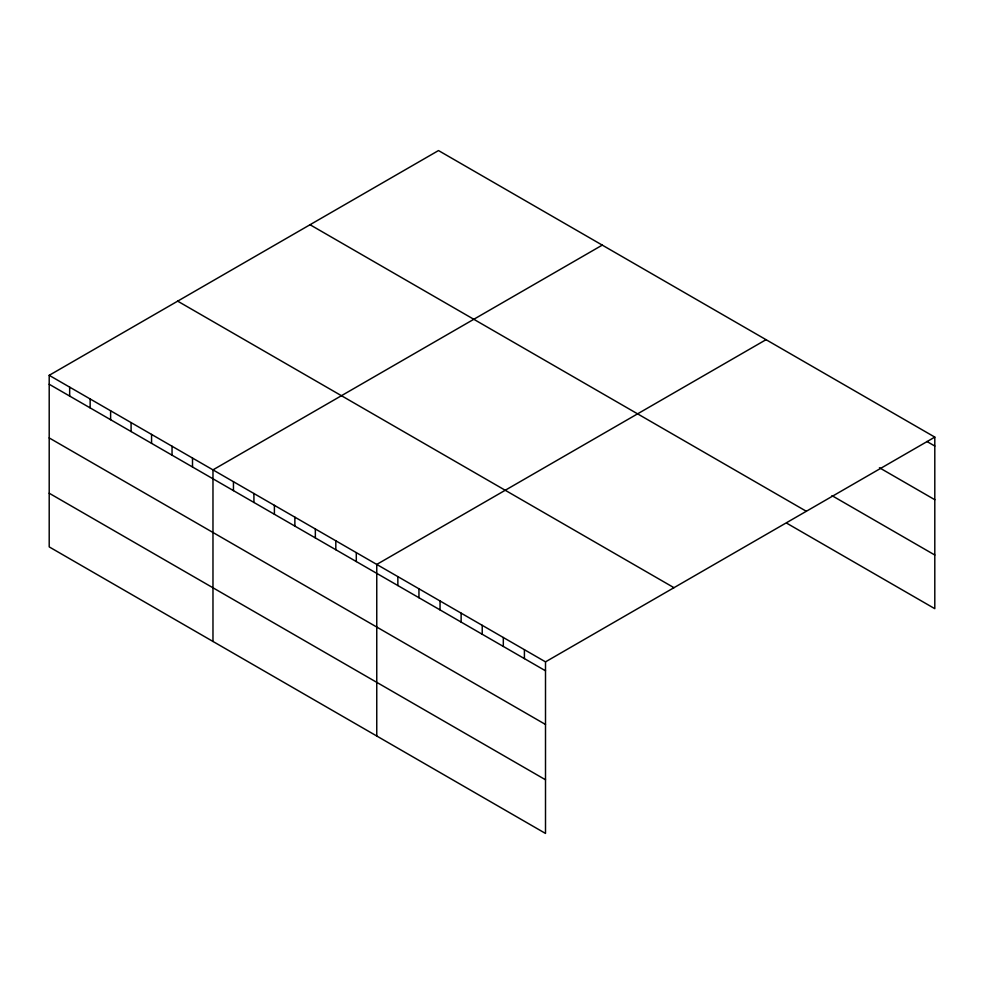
<?xml version="1.0" encoding="UTF-8"?>
<svg xmlns="http://www.w3.org/2000/svg" width="984" height="984" viewBox="0 0 984 984"><rect width="100%" height="100%" fill="white"/><g stroke="black" fill="none" stroke-linecap="round" stroke-linejoin="round"><path stroke-width="1.48" d="M787.151 523.439L934.8 608.678L934.8 437.105L438.495 150.564L49.2 375.322L49.2 546.895L545.505 833.436L545.505 661.863L49.2 375.322M602.282 245.114L212.975 469.872L212.975 641.457M766.056 339.677L376.761 564.435L376.761 736.02M545.505 661.863L934.8 437.105M926.891 441.472L934.8 446.035M879.425 467.744L934.8 499.712M831.972 495.641L934.8 555.013M310.034 224.733L806.326 511.274M177.673 301.153L673.966 587.682M49.2 384.252L545.505 670.793M49.2 437.929L545.505 724.47M49.2 493.23L545.505 779.771M524.411 649.674L524.411 658.616M503.316 637.497L503.316 646.439M482.221 625.32L482.221 634.262M461.127 613.143L461.127 622.085M440.045 600.966L440.045 609.908M418.95 588.789L418.95 597.731M397.856 576.612L397.856 585.554M356.294 552.614L356.294 561.557M335.815 540.794L335.815 549.736M315.347 528.974L315.347 537.916M294.868 517.154L294.868 526.096M274.401 505.333L274.401 514.275M253.921 493.513L253.921 502.455M233.454 481.693L233.454 490.635M192.507 458.052L192.507 466.994M172.04 446.232L172.04 455.174M151.561 434.411L151.561 443.353M131.093 422.603L131.093 431.533M110.614 410.783L110.614 419.713M90.147 398.963L90.147 407.893M69.667 387.142L69.667 396.072"/></g></svg>
